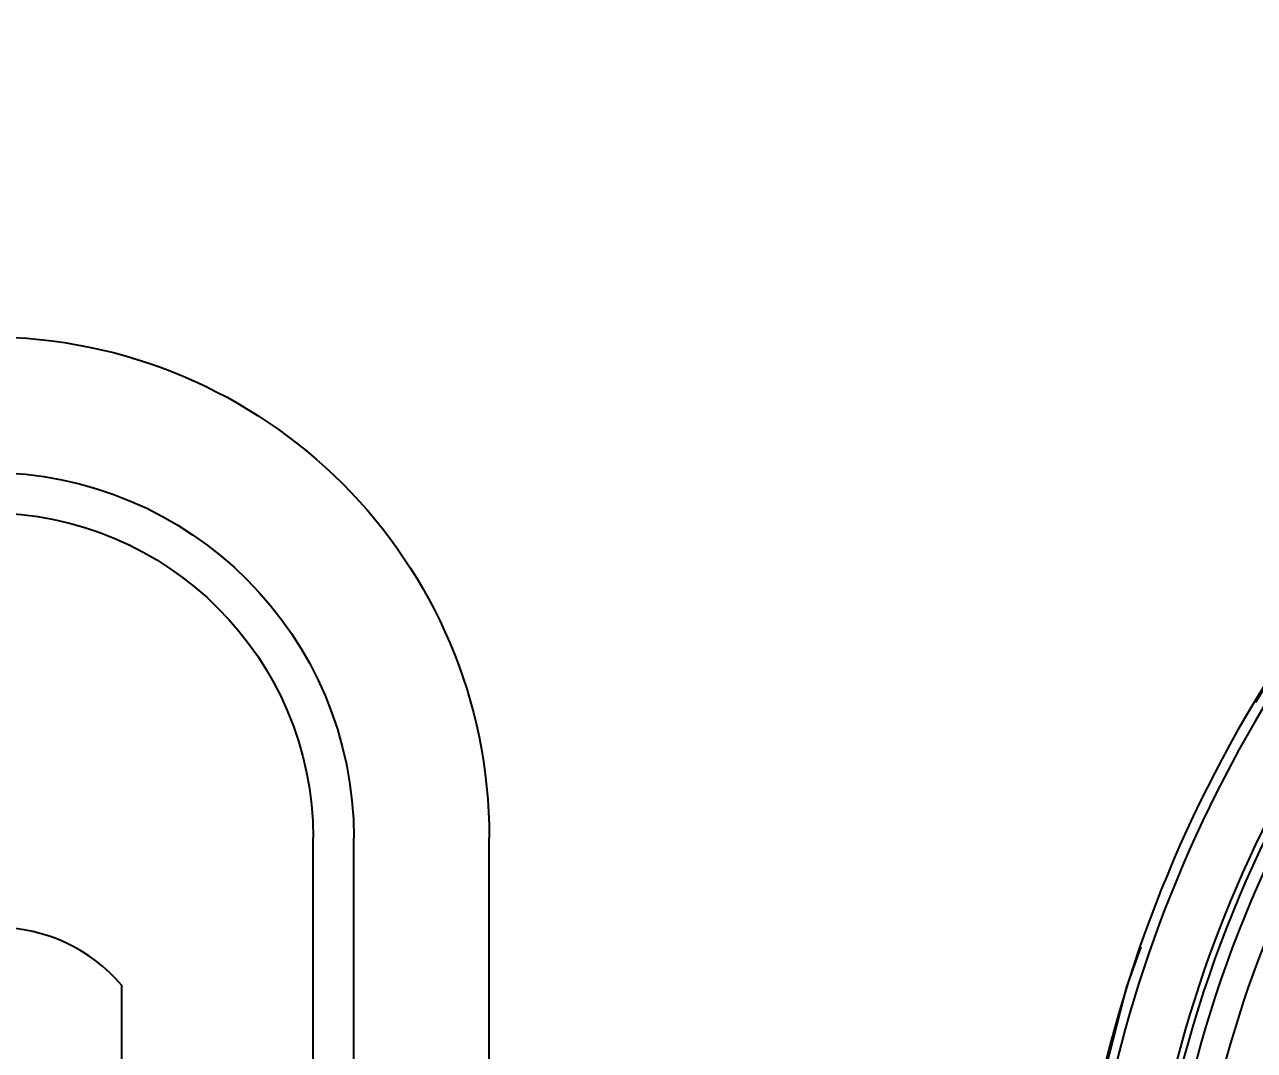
# Model space of a CAD drawing. Header units: metres. Extents: x 503482 to 1007323, y 2781056 to 5562345.
# Drawn here: x 503519.6151 to 503520.0692, y 2781133.5108 to 2781133.8896 of the extents above; entities that cross this region are included whole.
import ezdxf

# ---------------------------------------------------------------- set-up
doc = ezdxf.new("R2010")
doc.units = ezdxf.units.M
doc.header["$LTSCALE"] = 10
doc.header["$MEASUREMENT"] = 0
doc.header["$PDMODE"] = 3
doc.linetypes.add('HIDDEN2', pattern=[0.1875, 0.125, -0.0625])
doc.layers.get('0').update_dxf_attribs({"linetype": 'CONTINUOUS'})
doc.layers.get('DEFPOINTS').update_dxf_attribs({"linetype": 'CONTINUOUS'})
doc.layers.add('01_WALLS', color=7, linetype='CONTINUOUS', lineweight=25)
for name, color, linetype in [('contur', 2, 'HIDDEN2'), ('IDS_FIXT', 31, 'CONTINUOUS'), ('line', 250, 'CONTINUOUS')]:
    doc.layers.add(name, color=color, linetype=linetype)
doc.styles.add('AREAL', font='times.ttf')
doc.dimstyles.new('bdc-1-100-A', dxfattribs={"dimtxt": 0.2, "dimasz": 0.1, "dimexe": 0, "dimexo": 0, "dimgap": 0.05, "dimtad": 1, "dimzin": 7, "dimdsep": 46, "dimtxsty": 'AREAL', "dimblk": 'OBLIQUE', "dimcen": 0.001, "dimdle": 0.1, "dimse1": 1, "dimse2": 1, "dimclrd": 15, "dimclre": 8, "dimclrt": 3, "dimadec": 0, "dimazin": 0, "dimtfac": 1, "dimtix": 1, "dimtmove": 2, "dimatfit": 3, "dimldrblk": 'OBLIQUE', "dimfxl": 0.1, "dimtolj": 1, "dimtzin": 0, "dimlwe": 5, "dimarcsym": 0})

# ---------------------------------------------------------------- blocks, each defined once
blk = doc.blocks.new('_Oblique')
at = {"color": 0, "linetype": 'ByBlock', "lineweight": -2}
blk.add_line((-0.5, -0.5), (0.5, 0.5), dxfattribs=at)
blk = doc.blocks.new('*D702')
at = {"layer": '01_WALLS', "color": 15, "linetype": 'Continuous', "lineweight": -2, "ltscale": 0.04, "transparency": 16777216}
blk.add_line((503519.1112062877, 2781134.250168437), (503520.8112062876, 2781134.250168437), dxfattribs=at)
at = {"layer": 'DEFPOINTS', "color": 0, "ltscale": 0.04, "transparency": 16777216}
for p in [(503520.7112062877, 2781134.250168437), (503519.2112062877, 2781133.132032817), (503520.7112062877, 2781133.132032817)]:
    blk.add_point(p, dxfattribs=at)
at = {"layer": '01_WALLS', "color": 15, "lineweight": -2, "ltscale": 0.04, "transparency": 16777216, "xscale": 0.1, "yscale": 0.1, "zscale": 0.1, "rotation": 180}
blk.add_blockref('_Oblique', (503519.2112062877, 2781134.250168437), dxfattribs=at)
at = {"layer": '01_WALLS', "color": 15, "lineweight": -2, "ltscale": 0.04, "transparency": 16777216, "xscale": 0.1, "yscale": 0.1, "zscale": 0.1}
blk.add_blockref('_Oblique', (503520.7112062877, 2781134.250168437), dxfattribs=at)
at = {"layer": '01_WALLS', "color": 3, "lineweight": 5, "ltscale": 0.04, "transparency": 16777216, "insert": (503519.9612062877, 2781134.402187182), "char_height": 0.2, "attachment_point": 5, "style": 'AREAL'}
blk.add_mtext('\\A1;1.50', dxfattribs=at)
blk = doc.blocks.new('A$C2DCC5874')
blk.add_wipeout([(0.0002446220023557544, 184.9999908862228), (0.0002446220023557544, 549.9999908862228), (370.0002446220019, 549.9999908862228), (370.0002446220019, 184.9999908862228), (369.94768530614465, 180.59043485580878), (369.8714674910393, 178.0984725818148), (369.61680758217926, 173.0951733415909), (369.39730301693953, 170.07602173274563), (369.08355828285266, 166.60614322891843), (368.6990926214685, 163.09717728456462), (368.3807567927488, 160.574844909283), (368.02712555803646, 158.05261893965326), (367.4782485569908, 154.55696081524957), (366.87994368302225, 151.16546607098553), (366.39763677343853, 148.6683776457212), (365.7555687545887, 145.59805187653), (365.22143526083255, 143.22293444704792), (364.48584633264, 140.16787317391527), (363.7877490427636, 137.4602363328322), (362.8532221149012, 134.07535640634023), (361.39098747256094, 129.22091024995188), (360.21228329907944, 125.62203620081482), (358.6341147281123, 121.15424590683006), (356.634844986826, 115.95968412555385), (354.28451767395654, 110.38206477411723), (351.649601703833, 104.66947498963327), (349.25514923090395, 99.88050832247336), (346.40851336396963, 94.59882506563872), (343.7157872133653, 89.95065348753724), (341.0251845474295, 85.59567447457584), (337.9107929635402, 80.86851530899867), (335.21932711235604, 77.02208918519864), (331.40853943857155, 71.90882762001456), (328.35532119194977, 68.06273411309485), (324.75421438148487, 63.78189018972944), (321.3791906114561, 59.99685856224551), (318.24719976526467, 56.66352317322662), (314.7641486866437, 53.142760512218956), (311.14352446981775, 49.67492687650065), (308.53935758448733, 47.2934639223854), (306.1639973688325, 45.19889997379414), (303.1777327394566, 42.66559131166741), (301.5419581473657, 41.323169482865524), (299.8948827145, 40.00267319519344), (297.68248510733065, 38.27673888025447), (295.3707504528197, 36.52995538191817), (292.7875628406864, 34.64409964406377), (290.9827159528104, 33.36649930004887), (288.0030907685923, 31.32691684362453), (284.98393093787763, 29.345686510505402), (281.70577978677284, 27.288103355525436), (278.8410504262047, 25.566922904646162), (276.1031696646005, 23.98677078090668), (272.7915313059666, 22.157459640930483), (269.4307696979522, 20.38988659307961), (265.42256233275293, 18.394916491619824), (262.1972115649037, 16.876142801495917), (258.963078522806, 15.42847440612013), (255.39964492559693, 13.91835997017506), (251.69395860376062, 12.44000561930352), (246.3697833479564, 10.475552148939641), (240.50799170078244, 8.523675154511693), (236.28387184039093, 7.2501960077870535), (231.135927009841, 5.845033347759454), (227.8449067192537, 5.029618519622545), (223.24492297050892, 3.9962766204116633), (218.25369484896964, 3.013156065671865), (213.88206494735732, 2.2683831805634327), (210.86983851813693, 1.8176661066495399), (207.3001123501358, 1.3489198321512959), (202.3576057417672, 0.8160556069533413), (198.33982169374985, 0.48154822114202034), (194.84961513818644, 0.26236640102206366), (191.8309550658455, 0.12613823303445315), (187.83352573596812, 0.021688055513550353), (185.00024462200145, -9.113777196034789e-06), (181.83168608546157, 0.027127371595270233), (177.83484403432385, 0.13880773946766567), (174.34563937251187, 0.3070581925830993), (169.8767363509951, 0.6191906450453644), (164.39645397828554, 1.1509119896727498), (160.40779998426342, 1.6418395355399298), (155.86877170682556, 2.3080171003084615), (150.94141850868346, 3.162161038354043), (146.43554573310485, 4.06419011808066), (142.31157715756945, 4.992553067361769), (134.79362624955638, 6.942990261131854), (128.87635762331138, 8.718655208964265), (122.00451886057635, 11.055923623809576), (114.24067684467718, 14.067011131096478), (108.95477300079892, 16.352173687455434), (103.09747407888153, 19.117694732109157), (98.13985287185278, 21.659021301090434), (91.34662313813669, 25.456895821105263), (85.45892867272414, 29.062418700793387), (81.7660332458604, 31.48224728130117), (76.42660227934357, 35.210925235725426), (72.49520540334834, 38.14081973777502), (66.57475720231787, 42.87186583910125), (61.52407630690868, 47.23702104953736), (57.09804955220807, 51.336127047380614), (52.33139175787801, 56.06599428440313), (47.05533790551408, 61.72711182930925), (45.135063373157664, 63.91022635499576), (41.95612680283921, 67.68255672855958), (39.08278065833338, 71.27623035038778), (36.722087563653986, 74.37183832377605), (33.96113130295407, 78.17215627465748), (31.135603133645418, 82.28352628750417), (28.94067457709025, 85.65005078861623), (25.285991331428704, 91.63855722202379), (19.864439079933163, 101.60235466089489), (16.217677860660842, 109.25406586412282), (13.078118066566276, 116.67881993125593), (10.420678791856062, 123.78744973199355), (7.561905880090762, 132.64890737774522), (5.009261092223369, 142.2419992591217), (2.663206589449146, 153.72372893701413), (1.2015215982514746, 163.95172694738721), (0.5235003949919701, 171.09564482454516), (0.14854719160121022, 177.59391519801193), (0.04165957860095659, 181.0856814014046)]).dxf.layer = 'IDS_FIXT'
at = {"color": 250}
blk.add_lwpolyline([(142.5303624856169, 322.8140787566954, -0.4478725899255818), (234.303200026392, 322.8140787566954), (234.303200026392, 239.4670323186147, -0.464457328468859), (142.5303624856169, 239.4670323186147)], format="xyb", close=True, dxfattribs=at)
for centre in [(111.2665905770263, 422.8383029828838), (258.7338986669784, 422.8383029828838)]:
    blk.add_circle(centre, 10, dxfattribs=at)
at = {"layer": 'IDS_FIXT'}
for p, q in [((0.0002446220023558, 549.9999908862228), (0.0002446220023558, 184.9999908862228)), ((0.0002446220023558, 549.9999908862228), (370.0002446220024, 549.9999908862228)), ((370.0002446220024, 549.9999908862228), (370.0002446220024, 184.9999908862228)), ((120.0002446220023, 379.9999908862229), (250.0002446220023, 379.9999908862229)), ((135.0002446220023, 354.9999908862229), (235.0002446220023, 354.9999908862229)), ((50.00024462200236, 309.9999908862228), (50.00024462200236, 184.9999908862228)), ((320.0002446220024, 309.9999908862228), (320.0002446220024, 184.9999908862228)), ((65.00024462200237, 284.9999908862228), (65.00024462200237, 184.9999908862228)), ((305.0002446220024, 284.9999908862228), (305.0002446220024, 184.9999908862228))]:
    blk.add_line(p, q, dxfattribs=at)
for centre, radius, start, end in [((120.0002446220023, 309.9999908862228), 70, 90, 180), ((250.0002446220023, 309.9999908862228), 70, 0, 90), ((135.0002446220023, 284.9999908862228), 70, 90, 180), ((235.0002446220023, 284.9999908862228), 70, 0, 90), ((185.0002446220023, 184.9999908862228), 184.9999999999999, 180, 0), ((185.0002446220023, 184.9999908862228), 134.9999999999999, 180, 0), ((185.0002446220023, 184.9999908862228), 119.9999999999999, 180, 0)]:
    blk.add_arc(centre, radius, start, end, dxfattribs=at)
blk = doc.blocks.new('FFGGGFDD')
at = {"layer": 'contur'}
blk.add_lwpolyline([(-4243.888316758852, 2006.922045410734), (-4268.763316758859, 2006.922145410731, -0.9999999999999998), (-4268.763316758859, 2006.772145410734), (-4271.388316758852, 2006.772145410734), (-4271.388316758852, 2096.922145410731), (-4181.237316758859, 2096.922145410734), (-4181.237316758859, 2094.297145417765, -1.000000046876925), (-4181.387316758859, 2094.297145410732), (-4181.38821675886, 2069.422145410734, -0.4142135623730951)], format="xyb", close=True, dxfattribs=at)
at = {"layer": 'line', "linetype": 'Continuous'}
for radius, start, end in [(62.0001, 270, 1.883098766390735e-05), (59.2501, 270, 1.883098766390735e-05), (57, 270, 0), (62.5001, 270, 0), (58.35040000000001, 308.8510000000111, 359.2180000000106), (58.9504, 308.850000000266, 359.2189999999838)]:
    blk.add_arc((-4243.888316758852, 2069.42214541073), radius, start, end, dxfattribs=at)

msp = doc.modelspace()

# ---------------------------------------------------------------- block references
at = {"layer": 'contur', "linetype": 'ByBlock', "xscale": 0.007764750253176789, "yscale": 0.007764750253176789, "zscale": 0.007764750253176789, "rotation": 180}
msp.add_blockref('FFGGGFDD', (503487.5326968257, 2781149.458531881), dxfattribs=at)

# ---------------------------------------------------------------- dimensions: what is measured, and where the dimension line sits
at = {"layer": '01_WALLS', "lineweight": 5, "ltscale": 0.04}
dim = msp.add_linear_dim(base=(503520.7112062877, 2781134.250168437), p1=(503519.2112062877, 2781133.132032817), p2=(503520.7112062877, 2781133.132032817), dimstyle='bdc-1-100-A', override={"dimfxl": 0.125, "dimfxlon": 1, "dimarcsym": 1}, dxfattribs=at)
dim.commit()
dim.dimension.update_dxf_attribs({"geometry": '*D702', "text_midpoint": (503519.9612062877, 2781134.402187182)})

# ---------------------------------------------------------------- next in the draw order: block references
at = {"layer": 'IDS_FIXT', "xscale": -0.0009999999996536646, "yscale": 0.0009999999996536646, "zscale": 0.0009999999996536646, "rotation": 180}
msp.add_blockref('A$C2DCC5874', (503519.4166995087, 2781133.774296014), dxfattribs=at)

doc.saveas('drawing.dxf')
